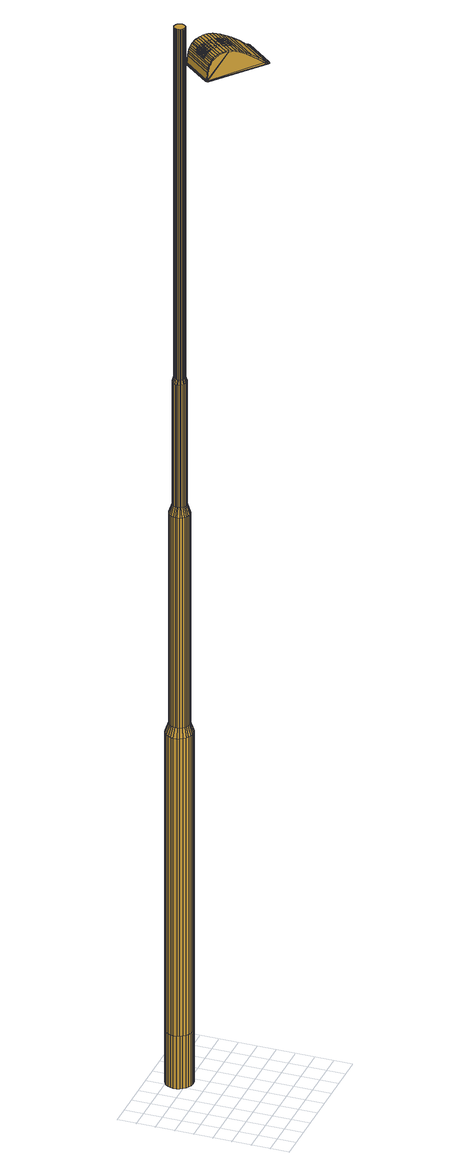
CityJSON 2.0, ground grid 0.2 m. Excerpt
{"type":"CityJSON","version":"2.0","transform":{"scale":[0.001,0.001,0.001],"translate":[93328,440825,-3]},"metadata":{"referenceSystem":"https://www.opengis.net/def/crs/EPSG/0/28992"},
"CityObjects":{
"cityfurniture1":{"type":"CityFurniture","attributes":{"Brondatum":"12-06-2019","Thema":"Lichtmasten","Nivo":"0","Klasse":"Verbindingsweg 2-zijdig","Objecthoogte":"10","Geplaatst_op":"02-12-2010","Datum_laatste_mutatie":"07-06-2019","Straatnaam":"Straatweg","Buurtnaam":"Hillegersberg Noord","Buurt_nummer":"62","Wijknaam":"Hillegersberg-Schiebroek","Wijknummer":"6","Lichtpunttype":"Straatverlichting","Nummer":"20","Beheerobject":"71935/OVL-020","Lamptype":"CPO-TW 140W KL.728","Armatuurtype":"4767 ARM SGS 453 1X CPO-TW 140W K EB OC FG EVSA VLAK GLAS LS-6","Uithoudertype":"UITHOUDER OV CONVERSIEMODEL","Masttype":"TRAMMAST LPH 10M"},"geometry":[{"type":"MultiSurface","lod":"2","boundaries":[[[0,1,2,3]],[[4,5,6,7]],[[8,9,10,11]],[[12,0,3,13]],[[14,15,16,17]],[[15,8,11,16]],[[1,4,7,2]],[[9,12,13,10]],[[11,10,18,19]],[[3,2,20,21]],[[22,23,24,25]],[[26,27,28,29]],[[30,31,32,33]],[[10,13,34,18]],[[35,22,25,36]],[[27,37,38,28]],[[13,3,21,34]],[[39,26,29,40]],[[7,6,41,42]],[[17,16,43,44]],[[45,30,33,46]],[[2,7,42,20]],[[16,11,19,43]],[[31,14,17,32]],[[47,45,46,48]],[[49,35,36,50]],[[37,49,50,38]],[[6,39,40,41]],[[51,52,23,22]],[[5,53,39,6]],[[54,55,56,57]],[[58,54,57,59]],[[60,61,37,27]],[[62,58,59,63]],[[64,62,63,65]],[[66,64,65,67]],[[68,69,35,49]],[[61,68,49,37]],[[69,51,22,35]],[[70,47,48,71]],[[55,70,71,56]],[[72,60,27,26]],[[52,66,67,23]],[[53,72,26,39]],[[73,74,75,76]],[[77,78,79,80]],[[81,82,83,84]],[[85,86,87,88]],[[89,90,91,92]],[[90,93,94,91]],[[78,95,96,79]],[[97,77,80,98]],[[99,100,101,102]],[[82,103,104,83]],[[93,73,76,94]],[[105,97,98,106]],[[107,105,106,108]],[[86,107,108,87]],[[103,85,88,104]],[[109,81,84,110]],[[100,109,110,101]],[[111,112,74,73]],[[113,114,90,89]],[[115,116,117,118]],[[119,120,78,77]],[[121,122,123,124]],[[125,113,89,126]],[[127,128,107,86]],[[122,129,130,123]],[[131,132,133,134]],[[114,135,93,90]],[[135,111,73,93]],[[136,119,77,97]],[[116,99,102,117]],[[132,121,124,133]],[[137,127,86,85]],[[120,138,95,78]],[[139,115,118,140]],[[129,139,140,130]],[[128,141,105,107]],[[95,125,126,96]],[[141,136,97,105]],[[112,131,134,74]],[[142,143,144,145]],[[146,147,148,149]],[[150,151,152,153]],[[154,142,145,155]],[[151,146,149,152]],[[156,157,158,159]],[[143,150,153,144]],[[160,161,162,163]],[[161,156,159,162]],[[147,164,165,148]],[[157,154,155,158]],[[145,144,166,167]],[[163,162,92,91]],[[164,168,169,165]],[[149,148,170,171]],[[168,172,173,169]],[[174,175,176,177]],[[175,178,179,176]],[[180,181,182,183]],[[181,184,185,182]],[[184,186,187,185]],[[186,188,189,187]],[[188,190,191,189]],[[153,152,192,193]],[[178,160,163,179]],[[144,153,193,166]],[[158,155,194,195]],[[196,197,198,199]],[[172,196,199,173]],[[197,200,201,198]],[[200,202,203,201]],[[202,180,183,203]],[[190,204,205,191]],[[159,158,195,206]],[[155,145,167,194]],[[152,149,171,192]],[[204,174,177,205]],[[162,159,206,92]],[[189,191,207,208]],[[182,185,209,210]],[[165,169,211,212]],[[199,198,213,214]],[[98,80,167,166]],[[183,182,210,215]],[[185,187,216,209]],[[179,163,91,94]],[[169,173,217,211]],[[173,199,214,217]],[[201,203,218,219]],[[198,201,219,213]],[[177,176,76,75]],[[187,189,208,216]],[[148,165,212,170]],[[191,205,220,207]],[[80,79,194,167]],[[176,179,94,76]],[[205,177,75,220]],[[203,183,215,218]],[[79,96,195,194]],[[101,110,214,213]],[[130,140,210,209]],[[133,124,208,207]],[[102,101,213,219]],[[88,87,171,170]],[[84,83,211,217]],[[117,102,219,218]],[[106,98,166,193]],[[108,106,193,192]],[[134,133,207,220]],[[87,108,192,171]],[[104,88,170,212]],[[96,126,206,195]],[[110,84,217,214]],[[123,130,209,216]],[[140,118,215,210]],[[83,104,212,211]],[[126,89,92,206]],[[124,123,216,208]],[[74,134,220,75]],[[175,174,204,190,188,186,184,181,180,202,200,197,196,172,168,164,147,146,151,150,143,142,154,157,156,161,160,178]],[[221,222,116,115]],[[223,224,129,122]],[[225,223,122,121]],[[226,227,131,112]],[[228,229,109,100]],[[230,231,114,113]],[[232,233,103,82]],[[138,234,125,95]],[[235,225,121,132]],[[236,221,115,139]],[[234,230,113,125]],[[222,237,99,116]],[[238,226,112,111]],[[233,137,85,103]],[[224,236,139,129]],[[227,235,132,131]],[[239,232,82,81]],[[229,239,81,109]],[[237,228,100,99]],[[28,38,236,224]],[[29,28,224,223]],[[38,50,221,236]],[[231,240,135,114]],[[24,241,229,228]],[[36,25,237,222]],[[40,29,223,225]],[[242,243,137,233]],[[240,238,111,135]],[[244,245,128,127]],[[241,246,239,229]],[[247,44,138,120]],[[243,244,127,137]],[[50,36,222,221]],[[248,247,120,119]],[[249,248,119,136]],[[250,242,233,232]],[[25,24,228,237]],[[246,250,232,239]],[[245,251,141,128]],[[251,249,136,141]],[[41,40,225,235]],[[44,43,234,138]],[[19,18,231,230]],[[23,67,241,24]],[[65,63,250,246]],[[18,34,240,231]],[[32,17,44,247]],[[59,57,243,242]],[[20,42,227,226]],[[48,46,249,251]],[[56,71,245,244]],[[34,21,238,240]],[[63,59,242,250]],[[42,41,235,227]],[[43,19,230,234]],[[33,32,247,248]],[[46,33,248,249]],[[71,48,251,245]],[[21,20,226,238]],[[57,56,244,243]],[[67,65,246,241]],[[252,253,254,255]],[[256,257,258,259]],[[260,261,262]],[[253,263,264,254]],[[265,266,267]],[[268,269,270,271]],[[272,273,274,262]],[[275,276,277,278]],[[257,279,280,258]],[[269,256,259,270]],[[281,267,266]],[[282,275,278,283]],[[279,284,285,280]],[[286,287,288,289]],[[276,266,265,277]],[[290,291,292,293]],[[291,294,295,292]],[[294,286,289,295]],[[274,262,261]],[[287,252,255,288]],[[284,282,283,285]],[[263,268,271,264]],[[296,297,298,299]],[[300,296,299,301]],[[302,303,304]],[[305,303,302]],[[306,305,302]],[[307,300,301,308]],[[309,297,296,300,307,310,311,312,313,314,315,316],[317,302,304,318,319,320]],[[317,306,302]],[[321,305,306]],[[309,316,321,306]],[[316,315,305,321]],[[297,309,306,298]],[[310,307,308,322]],[[287,286,323,324]],[[252,287,324,325]],[[263,253,326,327]],[[268,263,327,328]],[[253,252,325,326]],[[269,268,328,329]],[[330,331,332,333]],[[334,335,261,336]],[[337,334,336,338]],[[339,340,341,342]],[[343,344,345,346]],[[346,345,340,339]],[[342,341,347,348]],[[118,117,218,215]],[[349,350,351,352]],[[353,354,355,356]],[[352,351,354,353]],[[357,358,359,360]],[[361,362,363,364]],[[360,359,365,366]],[[367,368,369,370]],[[364,363,371,372]],[[348,347,373,374]],[[375,376,377,378]],[[378,377,362,361]],[[379,380,381,382]],[[372,371,368,367]],[[366,365,380,379]],[[383,384,385,386]],[[386,385,358,357]],[[382,381,387,388]],[[389,390,376,375]],[[374,373,384,383]],[[391,392,393,394]],[[394,393,395,396]],[[396,395,397,398]],[[399,400,401,402]],[[403,404,405,406]],[[407,408,404,403]],[[406,405,392,391]],[[409,410,411,412]],[[413,414,415,416]],[[417,418,419,420]],[[421,422,414,413]],[[423,424,425,426]],[[427,428,410,409]],[[429,430,431,432]],[[433,434,435,436]],[[420,419,408,407]],[[416,415,437,438]],[[412,411,434,433]],[[432,431,439,440]],[[436,435,418,417]],[[438,437,430,429]],[[441,442,424,423]],[[440,439,442,441]],[[443,444,445,446]],[[447,448,449,450]],[[451,452,453,454]],[[446,445,452,451]],[[402,401,455,456]],[[450,449,444,443]],[[456,455,448,447]],[[457,458,459,460]],[[461,462,463,464]],[[465,466,467,468]],[[469,470,458,457]],[[471,472,473,474]],[[475,476,462,461]],[[477,478,350,349]],[[454,453,466,465]],[[474,473,479,480]],[[460,459,481,482]],[[468,467,472,471]],[[483,484,478,477]],[[482,481,484,483]],[[464,463,485,486]],[[486,485,470,469]],[[275,282,487,488]],[[276,275,488,489]],[[266,276,489,490]],[[281,266,490,273]],[[491,492,493,494]],[[495,308,320]],[[496,497,498]],[[499,500,303]],[[501,318,304,502]],[[502,491,494,501]],[[318,495,319]],[[303,500,304]],[[502,304,302,491]],[[306,317,320,298]],[[319,495,320]],[[301,299,308]],[[495,318,304,500]],[[299,298,320]],[[322,308,495]],[[497,320,319,494,493,503,498]],[[308,299,320]],[[504,337,338,505]],[[506,507,508,509]],[[290,510,511,512]],[[507,504,505,508]],[[510,506,509,511]],[[291,290,512,513]],[[286,294,514,323]],[[294,291,513,514]],[[515,516,517,518]],[[519,520,521,522]],[[523,524,525,526]],[[527,528,529,530]],[[531,532,533,534]],[[534,533,535,536]],[[537,538,539,540]],[[536,535,541,542]],[[542,541,524,523]],[[543,544,520,519]],[[518,517,528,527]],[[522,521,516,515]],[[530,529,545,546]],[[546,545,532,531]],[[540,539,547,548]],[[549,550,551,552]],[[548,547,553,554]],[[555,556,557,558]],[[559,560,561,562]],[[563,564,565,566]],[[552,551,556,555]],[[567,568,569,570]],[[554,553,571,572]],[[573,574,575,576]],[[570,569,574,573]],[[572,571,560,559]],[[562,561,577,578]],[[576,575,422,421]],[[578,577,564,563]],[[566,565,550,549]],[[579,580,581,582]],[[583,584,585,586]],[[587,588,589,590]],[[591,592,584,583]],[[593,594,595,596]],[[597,598,594,593]],[[582,581,599,600]],[[596,595,588,587]],[[601,602,598,597]],[[600,599,602,601]],[[590,589,603,604]],[[605,606,607,608]],[[608,607,609,610]],[[604,603,611,612]],[[612,611,592,591]],[[311,310,322,495]],[[313,312,500,499]],[[335,613,614]],[[335,334,615,613]],[[504,507,616,617]],[[618,614,281,267]],[[312,311,495,500]],[[618,614,613]],[[315,314,303,305]],[[619,506,620]],[[314,313,499,303]],[[290,293,510]],[[337,504,617,621]],[[334,337,621,615]],[[510,620,506]],[[620,510,293]],[[507,506,619,616]],[[622,260,262]],[[490,489,623,624]],[[490,624,273]],[[272,273,624]],[[282,284,625,487]],[[284,279,626,625]],[[257,256,627,628]],[[256,269,329,627]],[[279,257,628,626]],[[370,369,629,630]],[[631,632,633,634]],[[635,636,637,638]],[[639,640,641,642]],[[643,644,632,631]],[[634,633,636,635]],[[630,629,644,643]],[[645,646,647,648]],[[649,650,651,652]],[[653,503,493,492]],[[642,641,654,655]],[[655,654,656,657]],[[652,651,658,659]],[[319,318,501,494]],[[660,661,650,649]],[[648,647,662,663]],[[664,665,666,667]],[[659,658,665,664]],[[667,666,646,645]],[[668,669,661,660]],[[496,503,653]],[[657,656,669,668]],[[491,302,317,670,496,653,492]],[[503,496,498]],[[497,496,670]],[[670,320,497]],[[320,670,317]],[[513,512,671,672]],[[326,325,673,674]],[[514,513,672,675]],[[327,326,674,676]],[[328,327,676,677]],[[505,338,678,679]],[[508,505,679,680]],[[627,329,622,681]],[[628,627,681,682]],[[488,487,683,684]],[[625,626,685,686]],[[489,488,684,623]],[[338,336,687,678]],[[324,323,688,689]],[[325,324,689,673]],[[626,628,682,685]],[[512,511,690,671]],[[336,261,260,687]],[[511,509,691,690]],[[509,508,680,691]],[[329,328,677,622]],[[323,514,675,688]],[[487,625,686,683]],[[613,270,618]],[[259,258,280,285,283,278,277,265,618,270]],[[692,693,694,695]],[[693,330,333,694]],[[696,692,695,697]],[[698,699,697,695,694,333,332]],[[700,701,702,703]],[[704,705,706,707]],[[708,696,697,699]],[[709,708,699,698]],[[331,330,693,692,696,708,709]],[[710,711,712,713]],[[714,715,705,704]],[[331,709,698,332]],[[716,717,718,719]],[[703,702,720,721]],[[707,706,606,605]],[[713,712,717,716]],[[722,723,711,710]],[[719,718,715,714]],[[721,720,723,722]],[[335,614,274,261]],[[293,292,295,289,288,255,254,264,271,270,613,615,621,617,616,619]],[[620,293,619]],[[272,624,262]],[[623,684,683,686,685,682,681,622,262,624]],[[265,267,618]],[[691,680,679,678,687,260,622,677,676,674,673,689,688,675,672,671,690]]]}]}
},
"vertices":[
[847,1244,881],[852,1276,881],[852,1276,1481],[847,1244,1481],[851,1307,881],[843,1338,881],[843,1338,1481],[851,1307,1481],[790,1166,881],[814,1187,881],[814,1187,1481],[790,1166,1481],[834,1213,881],[834,1213,1481],[731,1143,881],[762,1151,881],[762,1151,1481],[731,1143,1481],[814,1187,4881],[790,1166,4881],[852,1276,4881],[847,1244,4881],[656,1419,1481],[628,1404,1481],[628,1404,4881],[656,1419,4881],[807,1390,1481],[780,1410,1481],[780,1410,4881],[807,1390,4881],[668,1147,881],[699,1141,881],[699,1141,1481],[668,1147,1481],[834,1213,4881],[686,1427,1481],[686,1427,4881],[750,1423,1481],[750,1423,4881],[828,1366,1481],[828,1366,4881],[843,1338,4881],[851,1307,4881],[762,1151,4881],[731,1143,4881],[637,1160,881],[637,1160,1481],[610,1179,881],[610,1179,1481],[718,1428,1481],[718,1428,4881],[656,1419,881],[628,1404,881],[828,1366,881],[566,1262,881],[575,1232,881],[575,1232,1481],[566,1262,1481],[565,1294,881],[565,1294,1481],[780,1410,881],[750,1423,881],[571,1326,881],[571,1326,1481],[584,1356,881],[584,1356,1481],[603,1383,881],[603,1383,1481],[718,1428,881],[686,1427,881],[590,1204,881],[590,1204,1481],[807,1390,881],[784,1262,7481],[787,1278,7481],[787,1278,8881],[784,1262,8881],[680,1180,7381],[704,1176,7381],[707,1208,7481],[690,1211,7481],[617,1337,7381],[607,1314,7381],[639,1305,7481],[646,1321,7481],[604,1267,7381],[610,1244,7381],[642,1255,7481],[637,1271,7481],[754,1221,7481],[767,1232,7481],[767,1232,8881],[754,1221,8881],[778,1246,7481],[778,1246,8881],[727,1177,7381],[724,1208,7481],[657,1190,7381],[674,1217,7481],[671,1384,7381],[650,1373,7381],[669,1346,7481],[684,1353,7481],[603,1290,7381],[636,1288,7481],[637,1204,7381],[660,1228,7481],[621,1223,7381],[649,1241,7481],[632,1357,7381],[657,1335,7481],[814,1253,7381],[818,1277,7381],[771,1194,7381],[790,1210,7381],[718,1391,7381],[694,1390,7381],[700,1358,7481],[717,1359,7481],[680,1180,4981],[704,1176,4981],[800,1344,7381],[784,1362,7381],[763,1338,7481],[774,1326,7481],[750,1183,7381],[740,1213,7481],[610,1244,4981],[621,1223,4981],[764,1377,7381],[749,1349,7481],[817,1300,7381],[811,1323,7381],[782,1311,7481],[787,1295,7481],[804,1230,7381],[657,1190,4981],[604,1267,4981],[727,1177,4981],[741,1387,7381],[733,1356,7481],[637,1204,4981],[696,1228,12931],[683,1233,12931],[683,1233,8931],[696,1228,8931],[658,1262,12931],[655,1274,12931],[655,1274,8931],[658,1262,8931],[673,1241,12931],[664,1251,12931],[664,1251,8931],[673,1241,8931],[708,1226,12931],[708,1226,8931],[733,1230,12931],[721,1226,12931],[721,1226,8931],[733,1230,8931],[754,1244,12931],[744,1236,12931],[744,1236,8931],[754,1244,8931],[655,1287,12931],[655,1287,8931],[674,1217,8881],[690,1211,8881],[657,1299,12931],[657,1299,8931],[637,1271,8881],[642,1255,8881],[662,1312,12931],[662,1312,8931],[769,1279,12931],[767,1267,12931],[767,1267,8931],[769,1279,8931],[762,1255,12931],[762,1255,8931],[716,1340,12931],[728,1338,12931],[728,1338,8931],[716,1340,8931],[740,1333,12931],[740,1333,8931],[751,1325,12931],[751,1325,8931],[759,1315,12931],[759,1315,8931],[765,1304,12931],[765,1304,8931],[649,1241,8881],[660,1228,8881],[707,1208,8881],[724,1208,8881],[670,1322,12931],[680,1331,12931],[680,1331,8931],[670,1322,8931],[691,1337,12931],[691,1337,8931],[703,1340,12931],[703,1340,8931],[769,1292,12931],[769,1292,8931],[740,1213,8881],[782,1311,8881],[774,1326,8881],[749,1349,8881],[733,1356,8881],[639,1305,8881],[636,1288,8881],[669,1346,8881],[657,1335,8881],[717,1359,8881],[763,1338,8881],[646,1321,8881],[700,1358,8881],[684,1353,8881],[787,1295,8881],[718,1391,4981],[694,1390,4981],[784,1362,4981],[764,1377,4981],[800,1344,4981],[818,1277,4981],[817,1300,4981],[650,1373,4981],[632,1357,4981],[771,1194,4981],[790,1210,4981],[607,1314,4981],[603,1290,4981],[750,1183,4981],[811,1323,4981],[741,1387,4981],[671,1384,4981],[814,1253,4981],[617,1337,4981],[804,1230,4981],[603,1383,4881],[565,1294,4881],[566,1262,4881],[575,1232,4881],[590,1204,4881],[584,1356,4881],[699,1141,4881],[668,1147,4881],[637,1160,4881],[571,1326,4881],[610,1179,4881],[1099,1232,12599],[1120,1215,12606],[1126,1223,12600],[1107,1239,12593],[1226,1126,12602],[1258,1100,12588],[1258,1113,12583],[1228,1138,12596],[755,1005,12353],[755,1017,12346],[755,1005,12343],[1143,1195,12611],[1148,1204,12605],[1514,905,12364],[1528,881,12357],[1526,895,12343],[1169,1174,12613],[1196,1151,12610],[1199,1162,12604],[1173,1184,12607],[1264,581,12343],[1291,571,12343],[755,1017,12343],[1388,994,12495],[1464,932,12424],[1453,954,12427],[1381,1013,12495],[1291,1073,12569],[1289,1088,12565],[1541,870,12343],[1357,1020,12521],[1351,1037,12520],[1324,1046,12546],[1320,1062,12543],[1067,1260,12577],[1081,1247,12589],[1090,1253,12584],[1076,1265,12572],[1038,1285,12536],[1047,1277,12551],[1057,1282,12547],[1049,1289,12533],[1056,1269,12564],[1065,1274,12560],[1288,555,12338],[1302,562,12338],[1302,562,12345],[1288,555,12345],[1273,560,12338],[1273,560,12345],[1188,1150,12338],[1026,1325,12345],[1056,1201,12338],[1549,890,12345],[1551,862,12345],[751,995,12338],[751,995,12345],[1551,862,12338],[744,1008,12338],[748,1023,12338],[998,1323,12338],[1011,1330,12338],[1026,1325,12338],[1549,890,12338],[1556,877,12338],[1506,885,12338],[878,988,12338],[953,867,12338],[1270,603,12338],[1556,877,12345],[744,1008,12345],[823,967,12577],[838,955,12589],[855,940,12599],[876,923,12606],[900,903,12611],[925,882,12613],[953,859,12610],[1141,1144,12449],[1147,1139,12464],[955,908,12464],[949,913,12449],[1005,1316,12349],[1005,1317,12346],[756,1017,12349],[1010,1310,12430],[763,1013,12430],[1143,1026,12603],[1148,1032,12603],[1118,1057,12611],[1113,1051,12611],[1207,973,12570],[1212,979,12570],[1180,1006,12589],[1175,1000,12589],[1090,1080,12614],[1085,1074,12614],[962,1156,12565],[967,1162,12565],[957,1170,12552],[952,1164,12552],[944,1171,12537],[949,1178,12537],[941,1184,12520],[935,1178,12520],[998,1147,12590],[1003,1153,12590],[988,1165,12578],[983,1159,12578],[1123,1063,12611],[1128,1069,12611],[1101,1093,12614],[1096,1086,12614],[977,1175,12565],[972,1169,12565],[1047,1127,12607],[1052,1133,12607],[1031,1151,12600],[1026,1145,12600],[1075,1114,12612],[1070,1108,12612],[1065,1102,12612],[1060,1096,12612],[1185,1012,12589],[1190,1018,12589],[1158,1045,12603],[1153,1038,12603],[963,1176,12552],[968,1183,12552],[959,1190,12537],[954,1184,12537],[1036,1115,12607],[1041,1121,12607],[1021,1138,12600],[1016,1132,12600],[951,1197,12520],[946,1191,12520],[1217,985,12570],[1222,991,12570],[941,1132,12565],[946,1138,12565],[937,1146,12552],[932,1139,12552],[928,1153,12537],[923,1147,12537],[920,1160,12520],[915,1154,12520],[1186,948,12570],[1191,955,12570],[1159,981,12589],[1154,975,12589],[967,1110,12590],[972,1116,12590],[958,1129,12578],[952,1122,12578],[985,1095,12600],[990,1101,12600],[1144,963,12589],[1149,969,12589],[1117,995,12603],[1112,989,12603],[1008,1034,12612],[1014,1040,12612],[990,1060,12607],[985,1054,12607],[1029,1059,12612],[1034,1065,12612],[1011,1084,12607],[1006,1078,12607],[1034,1013,12614],[1039,1019,12614],[903,1122,12537],[908,1128,12537],[900,1135,12520],[894,1129,12520],[1176,936,12570],[1181,942,12570],[947,1086,12590],[952,1092,12590],[937,1104,12578],[932,1098,12578],[1082,1014,12611],[1088,1020,12611],[1060,1043,12614],[1055,1037,12614],[970,1077,12600],[964,1071,12600],[926,1113,12565],[921,1107,12565],[911,1115,12552],[917,1121,12552],[1039,1071,12612],[1044,1077,12612],[1021,1097,12607],[1016,1090,12607],[1093,1026,12611],[1098,1033,12611],[1070,1056,12614],[1065,1050,12614],[995,1108,12600],[1000,1114,12600],[982,1129,12590],[977,1122,12590],[1128,1008,12603],[1123,1001,12603],[1049,1083,12612],[1054,1089,12612],[1031,1109,12607],[1026,1103,12607],[1164,987,12589],[1170,994,12589],[1138,1020,12603],[1133,1014,12603],[963,1135,12578],[968,1141,12578],[957,1150,12565],[951,1144,12565],[1075,1062,12614],[1080,1068,12614],[942,1152,12552],[947,1158,12552],[938,1165,12537],[933,1159,12537],[1197,961,12570],[1202,967,12570],[973,1147,12578],[978,1153,12578],[930,1172,12520],[925,1166,12520],[1010,1126,12600],[1005,1120,12600],[988,1135,12590],[993,1141,12590],[1108,1045,12611],[1103,1039,12611],[1111,725,12521],[1142,699,12495],[1216,635,12424],[1279,582,12357],[1194,1145,12501],[1367,1001,12482],[1131,719,12482],[959,862,12501],[748,1023,12345],[1451,931,12401],[1238,630,12377],[1210,653,12407],[1011,1330,12345],[998,1323,12345],[884,983,12501],[1062,1196,12501],[1170,686,12447],[1013,1307,12457],[766,1011,12457],[1023,1298,12501],[1017,1303,12480],[771,1007,12480],[777,1003,12501],[1030,1292,12519],[785,997,12519],[793,990,12536],[802,983,12551],[811,976,12564],[1041,965,12611],[1047,971,12611],[1019,994,12614],[1014,988,12614],[1103,914,12589],[1108,920,12589],[1077,946,12603],[1071,940,12603],[882,1098,12537],[887,1104,12537],[879,1111,12520],[874,1104,12520],[988,1010,12612],[993,1016,12612],[970,1035,12607],[965,1029,12607],[926,1061,12590],[931,1067,12590],[917,1079,12578],[911,1073,12578],[905,1089,12565],[900,1083,12565],[1145,899,12570],[1150,905,12570],[1118,932,12589],[1113,926,12589],[896,1096,12552],[891,1090,12552],[1135,887,12570],[1140,893,12570],[949,1052,12600],[944,1046,12600],[1087,958,12603],[1082,952,12603],[910,1095,12565],[916,1101,12565],[906,1109,12552],[901,1103,12552],[1057,983,12611],[1052,977,12611],[892,1110,12537],[897,1116,12537],[889,1123,12520],[884,1117,12520],[998,1022,12612],[1003,1028,12612],[980,1047,12607],[975,1041,12607],[936,1073,12590],[941,1079,12590],[927,1092,12578],[922,1085,12578],[1156,912,12570],[1161,918,12570],[1129,944,12589],[1124,938,12589],[1029,1007,12614],[1024,1000,12614],[1092,965,12603],[1097,971,12603],[1067,996,12611],[1062,990,12611],[959,1065,12600],[954,1058,12600],[1125,875,12570],[1130,881,12570],[1098,907,12589],[1093,901,12589],[872,1085,12537],[877,1091,12537],[869,1098,12520],[864,1092,12520],[934,1034,12600],[939,1040,12600],[921,1055,12590],[916,1049,12590],[881,1078,12552],[886,1084,12552],[978,997,12612],[983,1003,12612],[959,1023,12607],[954,1017,12607],[1003,976,12614],[1009,982,12614],[1066,934,12603],[1061,928,12603],[1031,953,12611],[1036,959,12611],[906,1067,12578],[901,1061,12578],[870,1066,12552],[876,1072,12552],[867,1079,12537],[862,1073,12537],[859,1086,12520],[853,1080,12520],[895,1076,12565],[890,1070,12565],[1017,1319,12353],[1005,1317,12343],[1018,1319,12355],[1029,1306,12481],[1025,1310,12458],[1017,1320,12343],[1034,1301,12500],[1040,1296,12517],[1022,1313,12432],[943,854,12604],[1193,642,12427],[1252,591,12364],[1079,752,12546],[1047,780,12569],[983,834,12602],[1014,807,12588],[1013,1165,12590],[1008,1159,12590],[982,1181,12565],[987,1187,12565],[978,1195,12552],[973,1189,12552],[964,1196,12537],[969,1202,12537],[961,1209,12520],[956,1203,12520],[1166,924,12570],[1171,930,12570],[1139,957,12589],[1134,951,12589],[993,1172,12578],[999,1178,12578],[922,1127,12552],[927,1133,12552],[918,1141,12537],[913,1135,12537],[995,1066,12607],[1000,1072,12607],[980,1089,12600],[975,1083,12600],[1405,969,12447],[1107,983,12603],[1102,977,12603],[1077,1008,12611],[1072,1002,12611],[962,1104,12590],[957,1098,12590],[1019,1046,12612],[1024,1053,12612],[910,1147,12520],[905,1141,12520],[942,1110,12578],[947,1116,12578],[936,1126,12565],[931,1119,12565],[1044,1025,12614],[1049,1031,12614],[1476,910,12374],[791,979,12533],[799,973,12547],[850,931,12593],[870,915,12600],[808,965,12560],[892,897,12605],[916,876,12607],[762,1001,12432],[765,999,12458],[770,995,12481],[971,830,12596],[1001,805,12583],[1093,727,12520],[1122,702,12495],[1032,779,12565],[1063,753,12543],[755,1004,12355],[819,957,12572],[833,945,12584],[783,985,12518],[776,991,12500],[1118,1163,12456],[1128,1155,12445],[936,924,12445],[926,933,12456],[1118,1163,12473],[926,933,12473],[949,913,12480],[936,924,12484],[1115,862,12570],[1120,868,12570],[1088,895,12589],[1083,889,12589],[891,1049,12578],[896,1055,12578],[885,1064,12565],[880,1058,12565],[1128,1155,12484],[1141,1144,12480],[993,964,12614],[998,970,12614],[973,991,12612],[967,985,12612],[906,1036,12590],[911,1043,12590],[944,1004,12607],[949,1011,12607],[929,1028,12600],[923,1022,12600],[1056,922,12603],[1051,915,12603],[1021,940,12611],[1026,947,12611]
]}
